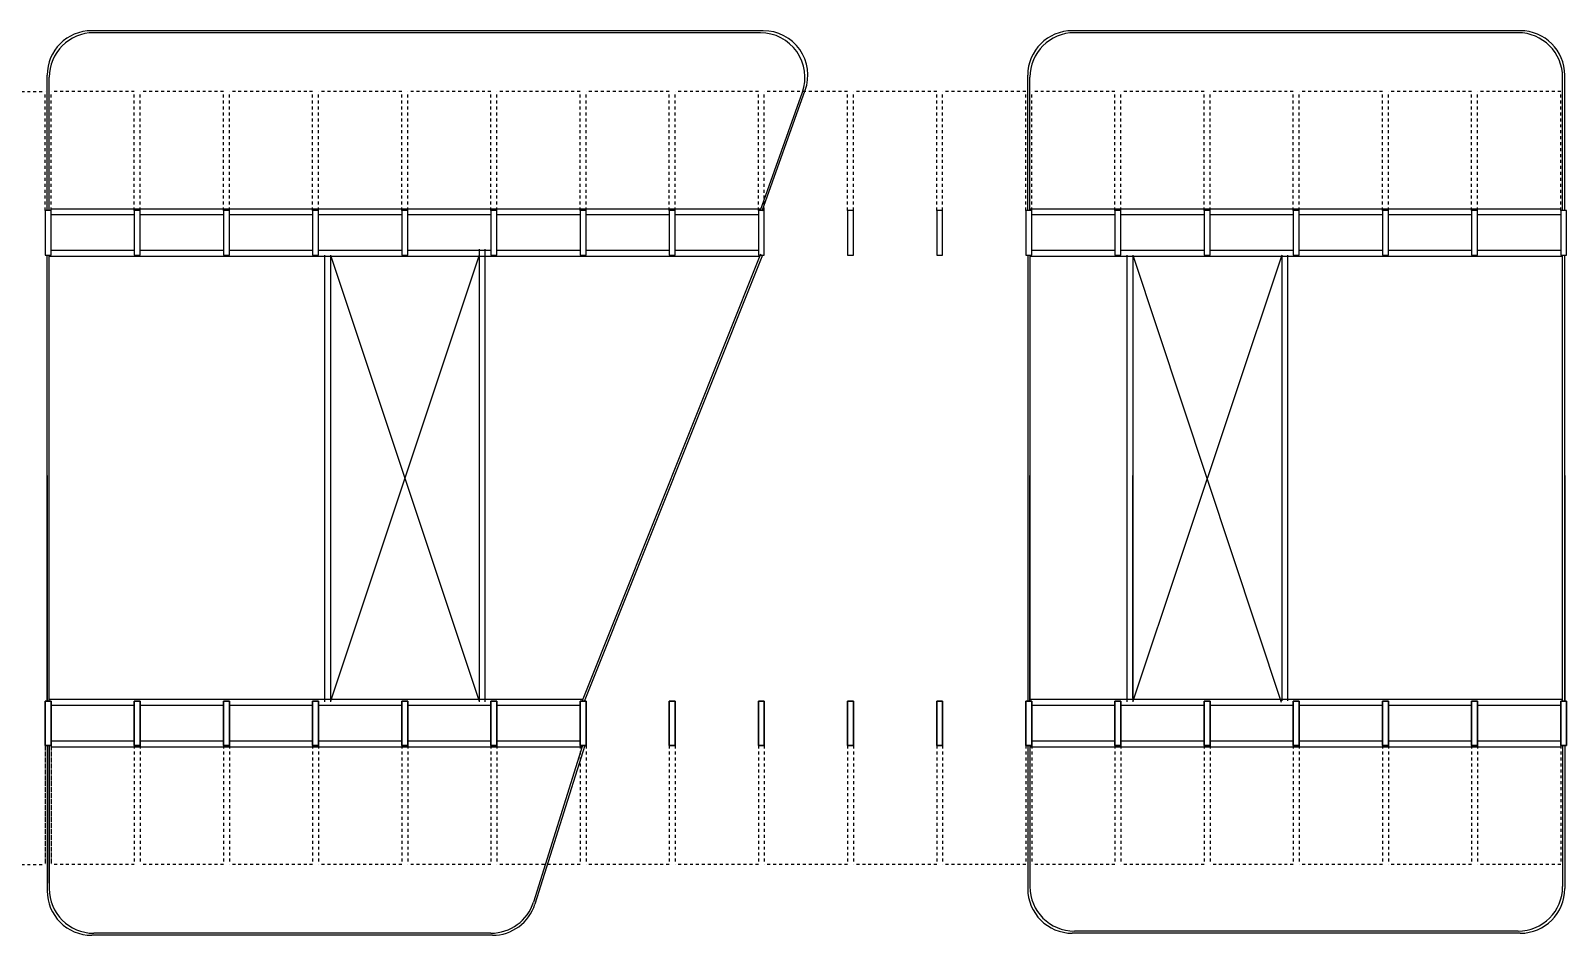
# Model space of a CAD drawing. Extents: x 34 to 586, y 527 to 658.
# Drawn here: x 171.5 to 223.1, y 563.1 to 593.5 of the extents above; entities that cross this region are included whole.
import ezdxf

# ---------------------------------------------------------------- set-up
doc = ezdxf.new("R2010")
doc.units = 0
doc.header["$LTSCALE"] = 0.02
doc.header["$MEASUREMENT"] = 0
doc.linetypes.add('HIDDEN', pattern=[0.375, 0.25, -0.125])
doc.linetypes.add('HIDDEN2', pattern=[0.1875, 0.125, -0.0625])
for name, color, linetype in [('AR-COB-PRJ', 1, 'HIDDEN'), ('AR-EST-CNC', 3, 'CONTINUOUS'), ('AR-PIS', 1, 'CONTINUOUS'), ('ESTR', 3, 'CONTINUOUS'), ('PISO', 1, 'CONTINUOUS'), ('PROJ', 1, 'HIDDEN2')]:
    doc.layers.add(name, color=color, linetype=linetype)

msp = doc.modelspace()

# ---------------------------------------------------------------- linework, layer by layer
at = {"layer": 'AR-COB-PRJ'}
for p, q in [((171.976, 569.389), (171.976, 565.389)), ((172.176, 569.389), (172.176, 565.389))]:
    msp.add_line(p, q, dxfattribs=at)
at = {"layer": 'AR-EST-CNC'}
for points in [[(171.976, 570.957), (172.176, 570.957), (172.176, 569.457), (171.976, 569.457)], [(174.976, 570.957), (175.176, 570.957), (175.176, 569.457), (174.976, 569.457)], [(177.976, 570.957), (178.176, 570.957), (178.176, 569.457), (177.976, 569.457)], [(180.976, 570.957), (181.176, 570.957), (181.176, 569.457), (180.976, 569.457)], [(183.976, 570.957), (184.176, 570.957), (184.176, 569.457), (183.976, 569.457)], [(186.976, 570.957), (187.176, 570.957), (187.176, 569.457), (186.976, 569.457)], [(189.976, 570.957), (190.176, 570.957), (190.176, 569.457), (189.976, 569.457)], [(192.976, 570.957), (193.176, 570.957), (193.176, 569.457), (192.976, 569.457)], [(195.976, 570.957), (196.176, 570.957), (196.176, 569.457), (195.976, 569.457)], [(198.976, 570.957), (199.176, 570.957), (199.176, 569.457), (198.976, 569.457)], [(201.976, 570.957), (202.176, 570.957), (202.176, 569.457), (201.976, 569.457)], [(204.976, 570.957), (205.176, 570.957), (205.176, 569.457), (204.976, 569.457)], [(207.976, 570.957), (208.176, 570.957), (208.176, 569.457), (207.976, 569.457)], [(210.976, 570.957), (211.176, 570.957), (211.176, 569.457), (210.976, 569.457)], [(213.976, 570.957), (214.176, 570.957), (214.176, 569.457), (213.976, 569.457)], [(216.976, 570.957), (217.176, 570.957), (217.176, 569.457), (216.976, 569.457)], [(219.976, 570.957), (220.176, 570.957), (220.176, 569.457), (219.976, 569.457)], [(222.976, 570.957), (223.176, 570.957), (223.176, 569.457), (222.976, 569.457)]]:
    msp.add_lwpolyline(points, close=True, dxfattribs=at)
at = {"layer": 'AR-PIS'}
for p, q in [((172.041, 578.553), (172.041, 570.957)), ((172.111, 570.957), (172.111, 578.553)), ((181.576, 578.553), (181.576, 571.057)), ((186.576, 578.553), (186.576, 571.057)), ((205.041, 578.553), (205.041, 570.957)), ((205.111, 570.957), (205.111, 578.553)), ((208.576, 571.058), (208.576, 578.553)), ((223.041, 570.957), (223.041, 578.553)), ((223.111, 578.553), (223.111, 570.957)), ((190.111, 570.957), (190.04, 570.957)), ((172.041, 569.457), (172.041, 564.762)), ((172.111, 564.833), (172.111, 569.457)), ((190.113, 569.457), (190.039, 569.457))]:
    msp.add_line(p, q, dxfattribs=at)
at = {"layer": 'ESTR'}
for points in [[(171.976, 587.467), (171.976, 585.967), (172.176, 585.967), (172.176, 587.467)], [(174.976, 587.467), (174.976, 585.967), (175.176, 585.967), (175.176, 587.467)], [(177.976, 587.467), (177.976, 585.967), (178.176, 585.967), (178.176, 587.467)], [(180.976, 587.467), (180.976, 585.967), (181.176, 585.967), (181.176, 587.467)], [(183.976, 587.467), (183.976, 585.967), (184.176, 585.967), (184.176, 587.467)], [(186.976, 587.467), (186.976, 585.967), (187.176, 585.967), (187.176, 587.467)], [(189.976, 587.467), (189.976, 585.967), (190.176, 585.967), (190.176, 587.467)], [(192.976, 587.467), (192.976, 585.967), (193.176, 585.967), (193.176, 587.467)], [(195.976, 587.467), (195.976, 585.967), (196.176, 585.967), (196.176, 587.467)], [(198.976, 587.467), (198.976, 585.967), (199.176, 585.967), (199.176, 587.467)], [(201.976, 587.467), (201.976, 585.967), (202.176, 585.967), (202.176, 587.467)], [(204.976, 587.467), (204.976, 585.967), (205.176, 585.967), (205.176, 587.467)], [(207.976, 587.467), (207.976, 585.967), (208.176, 585.967), (208.176, 587.467)], [(210.976, 587.467), (210.976, 585.967), (211.176, 585.967), (211.176, 587.467)], [(213.976, 587.467), (213.976, 585.967), (214.176, 585.967), (214.176, 587.467)], [(216.976, 587.467), (216.976, 585.967), (217.176, 585.967), (217.176, 587.467)], [(219.976, 587.467), (219.976, 585.967), (220.176, 585.967), (220.176, 587.467)], [(222.976, 587.467), (222.976, 585.967), (223.176, 585.967), (223.176, 587.467)], [(171.976, 570.957), (171.976, 569.457), (172.176, 569.457), (172.176, 570.957)], [(174.976, 570.957), (174.976, 569.457), (175.176, 569.457), (175.176, 570.957)], [(177.976, 570.957), (177.976, 569.457), (178.176, 569.457), (178.176, 570.957)], [(180.976, 570.957), (180.976, 569.457), (181.176, 569.457), (181.176, 570.957)], [(183.976, 570.957), (183.976, 569.457), (184.176, 569.457), (184.176, 570.957)], [(186.976, 570.957), (186.976, 569.457), (187.176, 569.457), (187.176, 570.957)], [(189.976, 570.957), (189.976, 569.457), (190.176, 569.457), (190.176, 570.957)], [(192.976, 570.957), (192.976, 569.457), (193.176, 569.457), (193.176, 570.957)], [(195.976, 570.957), (195.976, 569.457), (196.176, 569.457), (196.176, 570.957)], [(198.976, 570.957), (198.976, 569.457), (199.176, 569.457), (199.176, 570.957)], [(201.976, 570.957), (201.976, 569.457), (202.176, 569.457), (202.176, 570.957)], [(204.976, 570.957), (204.976, 569.457), (205.176, 569.457), (205.176, 570.957)], [(207.976, 570.957), (207.976, 569.457), (208.176, 569.457), (208.176, 570.957)], [(210.976, 570.957), (210.976, 569.457), (211.176, 569.457), (211.176, 570.957)], [(213.976, 570.957), (213.976, 569.457), (214.176, 569.457), (214.176, 570.957)], [(216.976, 570.957), (216.976, 569.457), (217.176, 569.457), (217.176, 570.957)], [(219.976, 570.957), (219.976, 569.457), (220.176, 569.457), (220.176, 570.957)], [(222.976, 570.957), (222.976, 569.457), (223.176, 569.457), (223.176, 570.957)]]:
    msp.add_lwpolyline(points, close=True, dxfattribs=at)
at = {"layer": 'PISO'}
for p, q in [((196.142, 593.519), (173.541, 593.519)), ((196.043, 593.449), (173.611, 593.449)), ((221.611, 593.519), (206.541, 593.519)), ((221.541, 593.449), (206.611, 593.449)), ((172.041, 587.467), (172.041, 592.019)), ((172.111, 587.467), (172.111, 591.949)), ((205.041, 587.467), (205.041, 592.019)), ((205.111, 587.467), (205.111, 591.949)), ((223.041, 587.467), (223.041, 591.949)), ((223.111, 587.467), (223.111, 592.019)), ((196.043, 587.479), (197.456, 591.445)), ((196.109, 587.456), (197.555, 591.515)), ((196.057, 587.517), (172.176, 587.517)), ((174.976, 587.317), (172.176, 587.317)), ((177.976, 587.317), (175.176, 587.317)), ((180.976, 587.317), (178.176, 587.317)), ((183.976, 587.317), (181.176, 587.317)), ((186.976, 587.317), (184.176, 587.317)), ((189.976, 587.317), (187.176, 587.317)), ((192.976, 587.317), (190.176, 587.317)), ((195.976, 587.317), (193.176, 587.317)), ((222.976, 587.517), (205.111, 587.517)), ((207.976, 587.317), (205.176, 587.317)), ((210.976, 587.317), (208.176, 587.317)), ((213.976, 587.317), (211.176, 587.317)), ((216.976, 587.317), (214.176, 587.317)), ((219.976, 587.317), (217.176, 587.317)), ((222.976, 587.317), (220.176, 587.317)), ((186.576, 586.167), (186.576, 570.935)), ((186.776, 586.167), (186.776, 570.935)), ((172.041, 570.957), (172.041, 585.973)), ((172.111, 570.957), (172.111, 585.973)), ((196.018, 585.917), (172.111, 585.917)), ((174.976, 586.117), (172.176, 586.117)), ((177.976, 586.117), (175.176, 586.117)), ((180.976, 586.117), (178.176, 586.117)), ((183.976, 586.117), (181.176, 586.117)), ((181.376, 585.967), (181.376, 570.935)), ((181.576, 585.967), (186.576, 570.957)), ((186.576, 585.967), (181.576, 570.957)), ((181.576, 585.967), (181.576, 570.935)), ((186.976, 586.117), (184.176, 586.117)), ((189.976, 586.117), (187.176, 586.117)), ((196.049, 585.993), (190.044, 570.97)), ((196.114, 585.967), (190.109, 570.944)), ((192.976, 586.117), (190.176, 586.117)), ((195.976, 586.117), (193.176, 586.117)), ((205.041, 585.967), (205.041, 570.957)), ((205.111, 585.967), (205.111, 570.957)), ((223.041, 585.917), (205.111, 585.917)), ((207.976, 586.117), (205.176, 586.117)), ((210.976, 586.117), (208.176, 586.117)), ((208.376, 585.967), (208.376, 570.935)), ((208.576, 585.967), (213.574, 570.924)), ((213.586, 585.967), (208.576, 570.957)), ((208.576, 585.967), (208.576, 570.935)), ((213.976, 586.117), (211.176, 586.117)), ((213.586, 585.967), (213.586, 570.964)), ((213.786, 585.967), (213.786, 570.964)), ((216.976, 586.117), (214.176, 586.117)), ((219.976, 586.117), (217.176, 586.117)), ((222.976, 586.117), (220.176, 586.117)), ((223.041, 570.957), (223.041, 585.967)), ((223.111, 570.957), (223.111, 585.967)), ((190.058, 571.007), (172.111, 571.007)), ((174.976, 570.807), (172.176, 570.807)), ((177.976, 570.807), (175.176, 570.807)), ((180.976, 570.807), (178.176, 570.807)), ((183.976, 570.807), (181.176, 570.807)), ((186.976, 570.807), (184.176, 570.807)), ((189.976, 570.807), (187.176, 570.807)), ((223.041, 571.007), (205.111, 571.007)), ((207.976, 570.807), (205.176, 570.807)), ((210.976, 570.807), (208.176, 570.807)), ((213.976, 570.807), (211.176, 570.807)), ((216.976, 570.807), (214.176, 570.807)), ((219.976, 570.807), (217.176, 570.807)), ((222.976, 570.807), (220.176, 570.807)), ((172.041, 569.457), (172.041, 564.574)), ((172.111, 569.457), (172.111, 564.644)), ((174.976, 569.607), (172.176, 569.607)), ((190.044, 569.407), (172.176, 569.407)), ((177.976, 569.607), (175.176, 569.607)), ((180.976, 569.607), (178.176, 569.607)), ((183.976, 569.607), (181.176, 569.607)), ((186.976, 569.607), (184.176, 569.607)), ((189.976, 569.607), (187.176, 569.607)), ((190.06, 569.457), (188.407, 564.194)), ((190.133, 569.457), (188.458, 564.124)), ((205.041, 569.457), (205.041, 564.644)), ((205.111, 569.457), (205.111, 564.714)), ((222.976, 569.407), (205.111, 569.407)), ((207.976, 569.607), (205.176, 569.607)), ((210.976, 569.607), (208.176, 569.607)), ((213.976, 569.607), (211.176, 569.607)), ((216.976, 569.607), (214.176, 569.607)), ((219.976, 569.607), (217.176, 569.607)), ((222.976, 569.607), (220.176, 569.607)), ((223.041, 569.457), (223.041, 564.714)), ((223.111, 569.457), (223.111, 564.644)), ((187.027, 563.074), (173.541, 563.074)), ((186.976, 563.144), (173.611, 563.144)), ((221.611, 563.144), (206.541, 563.144)), ((221.541, 563.214), (206.611, 563.214))]:
    msp.add_line(p, q, dxfattribs=at)
for centre, start, end in [((173.541, 592.019), 90, 180), ((173.611, 591.949), 90, 180), ((196.043, 591.949), 340.3941, 90), ((196.142, 592.019), 340.3941, 90), ((206.541, 592.019), 90, 180), ((206.611, 591.949), 90, 180), ((221.541, 591.949), 360, 90), ((221.611, 592.019), 360, 90), ((173.541, 564.574), 180, 270), ((173.611, 564.644), 180, 270), ((206.541, 564.644), 180, 270), ((206.611, 564.714), 180, 270), ((221.541, 564.714), 270, 360), ((221.611, 564.644), 270, 360), ((186.976, 564.644), 270, 342.5608), ((187.027, 564.574), 270, 342.5608)]:
    msp.add_arc(centre, 1.5, start, end, dxfattribs=at)
at = {"layer": 'PROJ'}
for p, q in [((169.176, 591.467), (171.976, 591.467)), ((171.976, 587.467), (171.976, 591.467)), ((172.176, 587.467), (172.176, 591.467)), ((174.976, 591.467), (172.176, 591.467)), ((174.976, 587.467), (174.976, 591.467)), ((175.176, 587.467), (175.176, 591.467)), ((177.976, 591.467), (175.176, 591.467)), ((177.976, 587.467), (177.976, 591.467)), ((178.176, 587.467), (178.176, 591.467)), ((180.976, 591.467), (178.176, 591.467)), ((180.976, 587.467), (180.976, 591.467)), ((181.176, 587.467), (181.176, 591.467)), ((183.976, 591.467), (181.176, 591.467)), ((183.976, 587.467), (183.976, 591.467)), ((186.976, 591.467), (184.176, 591.467)), ((184.176, 587.467), (184.176, 591.467)), ((186.976, 587.467), (186.976, 591.467)), ((187.176, 587.467), (187.176, 591.467)), ((189.976, 591.467), (187.176, 591.467)), ((189.976, 587.467), (189.976, 591.467)), ((192.976, 591.467), (190.176, 591.467)), ((190.176, 587.467), (190.176, 591.467)), ((192.976, 587.467), (192.976, 591.467)), ((193.176, 587.467), (193.176, 591.467)), ((195.976, 591.467), (193.176, 591.467)), ((195.976, 587.467), (195.976, 591.467)), ((198.976, 591.467), (196.176, 591.467)), ((196.176, 587.467), (196.176, 591.467)), ((198.976, 587.467), (198.976, 591.467)), ((199.176, 587.467), (199.176, 591.467)), ((201.976, 591.467), (199.176, 591.467)), ((201.976, 587.467), (201.976, 591.467)), ((204.976, 591.467), (202.176, 591.467)), ((202.176, 587.467), (202.176, 591.467)), ((204.976, 587.467), (204.976, 591.467)), ((205.176, 587.467), (205.176, 591.467)), ((207.976, 591.467), (205.176, 591.467)), ((207.976, 587.467), (207.976, 591.467)), ((210.976, 591.467), (208.176, 591.467)), ((208.176, 587.467), (208.176, 591.467)), ((210.976, 587.467), (210.976, 591.467)), ((211.176, 587.467), (211.176, 591.467)), ((213.976, 591.467), (211.176, 591.467)), ((213.976, 587.467), (213.976, 591.467)), ((216.976, 591.467), (214.176, 591.467)), ((214.176, 587.467), (214.176, 591.467)), ((216.976, 587.467), (216.976, 591.467)), ((217.176, 587.467), (217.176, 591.467)), ((219.976, 591.467), (217.176, 591.467)), ((219.976, 587.467), (219.976, 591.467)), ((222.976, 591.467), (220.176, 591.467)), ((220.176, 587.467), (220.176, 591.467)), ((222.976, 587.467), (222.976, 591.467)), ((171.976, 569.457), (171.976, 565.457)), ((172.176, 569.457), (172.176, 565.457)), ((174.976, 569.457), (174.976, 565.457)), ((175.176, 569.457), (175.176, 565.457)), ((177.976, 569.457), (177.976, 565.457)), ((178.176, 569.457), (178.176, 565.457)), ((180.976, 569.457), (180.976, 565.457)), ((181.176, 569.457), (181.176, 565.457)), ((183.976, 569.457), (183.976, 565.457)), ((184.176, 569.457), (184.176, 565.457)), ((186.976, 569.457), (186.976, 565.457)), ((187.176, 569.457), (187.176, 565.457)), ((189.976, 569.457), (189.976, 565.457)), ((190.176, 569.457), (190.176, 565.457)), ((192.976, 569.457), (192.976, 565.457)), ((193.176, 569.457), (193.176, 565.457)), ((195.976, 569.457), (195.976, 565.457)), ((196.176, 569.457), (196.176, 565.457)), ((198.976, 569.457), (198.976, 565.457)), ((199.176, 569.457), (199.176, 565.457)), ((201.976, 569.457), (201.976, 565.457)), ((202.176, 569.457), (202.176, 565.457)), ((204.976, 569.457), (204.976, 565.457)), ((205.176, 569.457), (205.176, 565.457)), ((207.976, 569.457), (207.976, 565.457)), ((208.176, 569.457), (208.176, 565.457)), ((210.976, 569.457), (210.976, 565.457)), ((211.176, 569.457), (211.176, 565.457)), ((213.976, 569.457), (213.976, 565.457)), ((214.176, 569.457), (214.176, 565.457)), ((216.976, 569.457), (216.976, 565.457)), ((217.176, 569.457), (217.176, 565.457)), ((219.976, 569.457), (219.976, 565.457)), ((220.176, 569.457), (220.176, 565.457)), ((222.976, 569.457), (222.976, 565.457)), ((169.176, 565.457), (171.976, 565.457)), ((174.976, 565.457), (172.176, 565.457)), ((177.976, 565.457), (175.176, 565.457)), ((180.976, 565.457), (178.176, 565.457)), ((183.976, 565.457), (181.176, 565.457)), ((186.976, 565.457), (184.176, 565.457)), ((189.976, 565.457), (187.176, 565.457)), ((192.976, 565.457), (190.176, 565.457)), ((195.976, 565.457), (193.176, 565.457)), ((198.976, 565.457), (196.176, 565.457)), ((201.976, 565.457), (199.176, 565.457)), ((204.976, 565.457), (202.176, 565.457)), ((207.976, 565.457), (205.176, 565.457)), ((210.976, 565.457), (208.176, 565.457)), ((213.976, 565.457), (211.176, 565.457)), ((216.976, 565.457), (214.176, 565.457)), ((219.976, 565.457), (217.176, 565.457)), ((222.976, 565.457), (220.176, 565.457))]:
    msp.add_line(p, q, dxfattribs=at)

doc.saveas('drawing.dxf')
